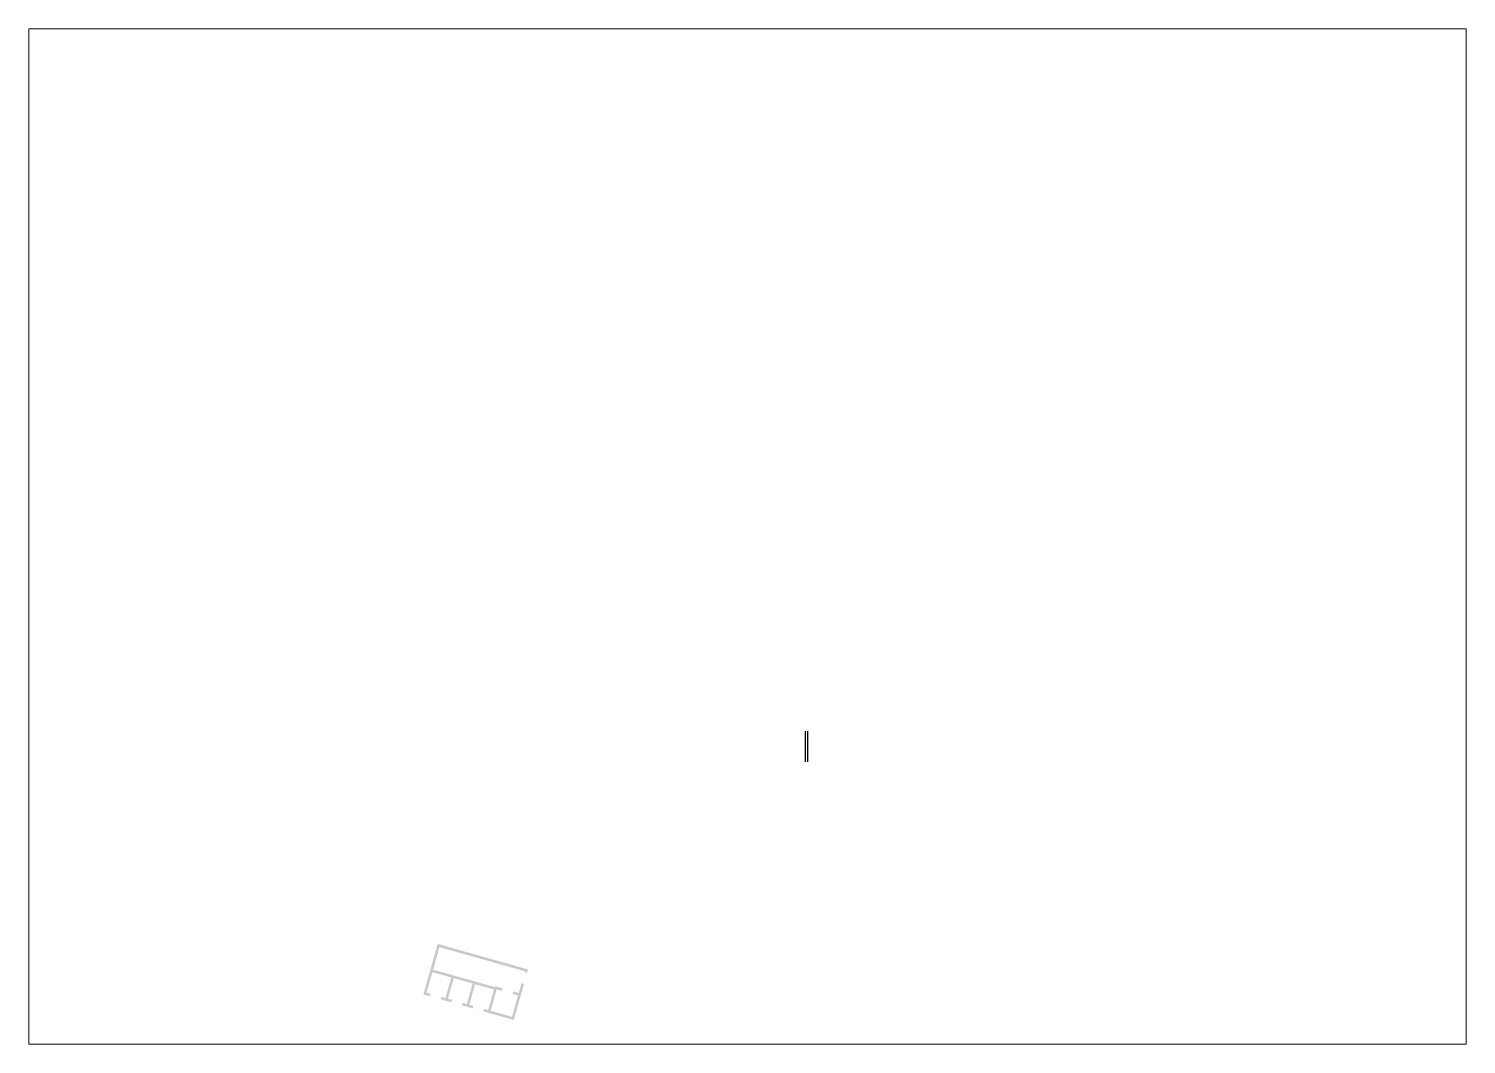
# Paper-space layout 'KC-01' of a CAD drawing. Header units: millimetres. Extents: x 0 to 841, y 0 to 594.
# The model-space entities are those that its viewports show. They can reach past a viewport. Long polylines and large blocks are cut down to what shows.
import ezdxf

# ---------------------------------------------------------------- set-up
doc = ezdxf.new("R2010")
doc.units = ezdxf.units.MM
doc.header["$LTSCALE"] = 100
for name, color, linetype in [('KC2-DIM', 251, 'Continuous'), ('KCS_BORDER', 255, 'Continuous'), ('Xref.Asix of Basement B2$0$ST_MBDV Cot vach 220805$0$AUDIT_I_220805193045-1', 50, 'Continuous')]:
    doc.layers.add(name, color=color, linetype=linetype)

# ---------------------------------------------------------------- blocks, each defined once
blk = doc.blocks.new('MBKC-T6-PN')
at = {"layer": 'KCS_BORDER', "ltscale": 0.5}
for p, q in [((-1408596, 208487), (-1408596, 204887)), ((-1408596, 208487), (-1408596, 204887)), ((-1408346, 208487), (-1408346, 204887)), ((-1408346, 208487), (-1408346, 204887))]:
    blk.add_line(p, q, dxfattribs=at)

msp = doc.modelspace()

# ---------------------------------------------------------------- hatches: boundary and pattern name
at = {"layer": 'Xref.Asix of Basement B2$0$ST_MBDV Cot vach 220805$0$AUDIT_I_220805193045-1'}
h = msp.add_hatch(dxfattribs=at)
h.set_pattern_fill('ANSI31', color=256)
h.set_pattern_definition([(29.2212204, (46124.01288, -123142.45931), (-0.0610228658, 0.1090926664), [])])
edge = h.paths.add_edge_path()
edge.add_line((47805.9, -117190.3), (46133.6, -123108.6))
edge.add_line((46133.6, -123108.6), (46903.4, -123326.1))
edge.add_line((46903.4, -123326.1), (46985, -123037.4))
edge.add_line((46985, -123037.4), (46503.9, -122901.5))
edge.add_line((46503.9, -122901.5), (47183.7, -120495.7))
edge.add_line((47183.7, -120495.7), (49397, -121121.1))
edge.add_line((49397, -121121.1), (48717.2, -123526.9))
edge.add_line((48717.2, -123526.9), (48236, -123390.9))
edge.add_line((48236, -123390.9), (48154.5, -123679.6))
edge.add_line((48154.5, -123679.6), (49405.5, -124033.1))
edge.add_line((49405.5, -124033.1), (49487, -123744.4))
edge.add_line((49487, -123744.4), (49005.9, -123608.5))
edge.add_line((49005.9, -123608.5), (49685.7, -121202.7))
edge.add_line((49685.7, -121202.7), (51899, -121828.1))
edge.add_line((51899, -121828.1), (51219.2, -124233.9))
edge.add_line((51219.2, -124233.9), (50738.1, -124097.9))
edge.add_line((50738.1, -124097.9), (50656.5, -124386.6))
edge.add_line((50656.5, -124386.6), (51907.5, -124740.1))
edge.add_line((51907.5, -124740.1), (51989.1, -124451.4))
edge.add_line((51989.1, -124451.4), (51507.9, -124315.5))
edge.add_line((51507.9, -124315.5), (52187.7, -121909.7))
edge.add_line((52187.7, -121909.7), (54401.1, -122535.1))
edge.add_line((54401.1, -122535.1), (53721.3, -124940.9))
edge.add_line((53721.3, -124940.9), (53240.1, -124804.9))
edge.add_line((53240.1, -124804.9), (53158.5, -125093.6))
edge.add_line((53158.5, -125093.6), (56719.1, -126099.7))
edge.add_line((56719.1, -126099.7), (57915.6, -121865.5))
edge.add_line((57915.6, -121865.5), (57626.9, -121784))
edge.add_line((57626.9, -121784), (57300.6, -122938.7))
edge.add_line((57300.6, -122938.7), (56675, -122762))
edge.add_line((56675, -122762), (56593.5, -123050.7))
edge.add_line((56593.5, -123050.7), (57219, -123227.4))
edge.add_line((57219, -123227.4), (56512, -125729.5))
edge.add_line((56512, -125729.5), (54009.9, -125022.5))
edge.add_line((54009.9, -125022.5), (54716.9, -122520.4))
edge.add_line((54716.9, -122520.4), (55342.5, -122697.2))
edge.add_line((55342.5, -122697.2), (55424, -122408.5))
edge.add_line((55424, -122408.5), (54509.8, -122150.2))
edge.add_line((54509.8, -122150.2), (54482.6, -122246.4))
edge.add_line((54482.6, -122246.4), (47265.2, -120207))
edge.add_line((47265.2, -120207), (48013, -117560.6))
edge.add_line((48013, -117560.6), (58021.2, -120388.6))
edge.add_line((58021.2, -120388.6), (57994, -120484.8))
edge.add_line((57994, -120484.8), (58282.7, -120566.4))
edge.add_line((58282.7, -120566.4), (58391.4, -120181.5))
edge.add_line((58391.4, -120181.5), (47805.9, -117190.3))

# ---------------------------------------------------------------- block references
at = {"layer": 'KC2-DIM', "ltscale": 0.5}
msp.add_blockref('MBKC-T6-PN', (1499465.3, -300749.5), dxfattribs=at)

psp = doc.layouts.new('KC-01')

# ---------------------------------------------------------------- viewports
at = {"layer": 'Defpoints', "ltscale": 0.5}
psp.add_viewport(center=(420.5, 297), size=(841, 594), view_center_point=(84100, -69470.71), view_height=118941.4279, dxfattribs=at)

doc.saveas('drawing.dxf')
